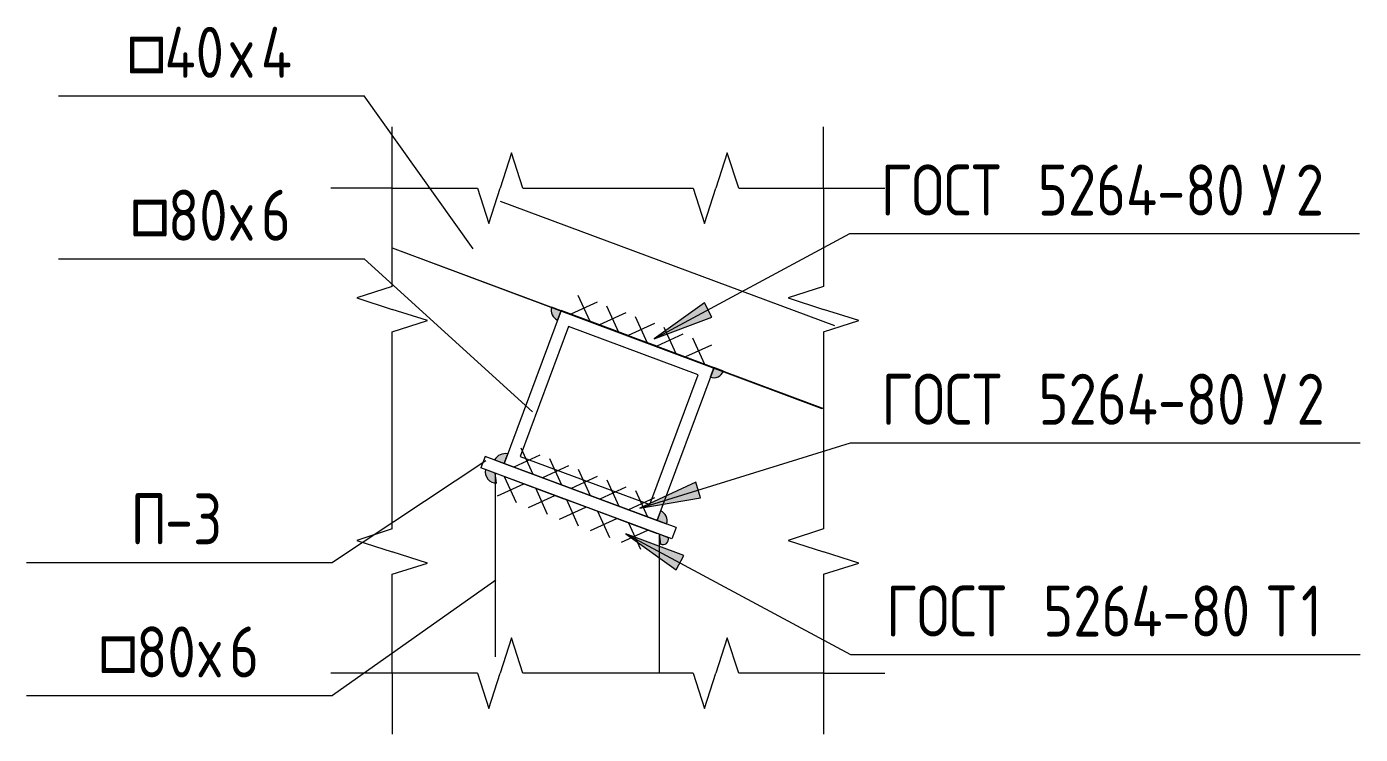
# Model space of a CAD drawing. Header units: millimetres. Extents: x 37710 to 88439, y -33428 to 33849.
# Drawn here: x 85458 to 86112, y 2312 to 2659 of the extents above; entities that cross this region are included whole.
import ezdxf

# ---------------------------------------------------------------- set-up
doc = ezdxf.new("R2010")
doc.units = ezdxf.units.MM
for name, color, linetype, lineweight in [('AA_Linii', 7, 'Continuous', 9), ('AA_Oformlenie', 7, 'Continuous', 9), ('AA_Vinoska', 7, 'Continuous', 9)]:
    doc.layers.add(name, color=color, linetype=linetype, lineweight=lineweight)
doc.styles.add('GOST Common_1', font='GOST_Common.ttf', dxfattribs={"width": 0.85, "height": 25})
doc.styles.add('GOST Common_2', font='GOST_Common.ttf', dxfattribs={"width": 0.85, "height": 25})

# ---------------------------------------------------------------- blocks, each defined once
blk = doc.blocks.new('011_Прямоугольник обрыва _ЭлУзла_ - 011_Прямоугольник обрыва _ЭлУзла_-3858294-Узел крепления стойки и балок навеса')
at = {"layer": 'AA_Oformlenie'}
for p, q in [((3098.34, 2532.02), (3098.34, 2580.22)), ((3098.34, 2580.22), (3140.24, 2580.22)), ((3162.51, 2580.22), (3246.04, 2580.22)), ((3268.3, 2580.22), (3309.94, 2580.22)), ((3309.94, 2580.22), (3309.94, 2532.02)), ((3098.34, 2413.1), (3098.34, 2509.76)), ((3309.94, 2509.76), (3309.94, 2413.1)), ((3098.34, 2342.38), (3098.34, 2390.84)), ((3309.94, 2390.84), (3309.94, 2342.38)), ((3140.24, 2342.38), (3098.34, 2342.38)), ((3246.04, 2342.38), (3162.51, 2342.38)), ((3309.94, 2342.38), (3268.3, 2342.38))]:
    blk.add_line(p, q, dxfattribs=at)
blk = doc.blocks.new('Последовательность узлов - Сплошная 2мм М5-2304530-Узел крепления стойки и балок навеса')
at = {"layer": 'AA_Oformlenie'}
for p, q in [((3189.48, 2527.76), (3195.35, 2514.89)), ((3200.03, 2513.14), (3181.3, 2520.14)), ((3198.85, 2524.25), (3185.98, 2518.39)), ((3212.89, 2519.01), (3200.02, 2513.14)), ((3203.52, 2522.51), (3209.39, 2509.64)), ((3214.07, 2507.89), (3195.34, 2514.89)), ((3226.94, 2513.76), (3214.07, 2507.89)), ((3217.57, 2517.26), (3223.43, 2504.39)), ((3231.61, 2512.01), (3237.48, 2499.14)), ((3228.12, 2502.64), (3209.38, 2509.64)), ((3240.98, 2508.51), (3228.11, 2502.64)), ((3245.66, 2506.76), (3251.52, 2493.9)), ((3242.16, 2497.39), (3223.43, 2504.39)), ((3256.21, 2492.15), (3237.47, 2499.15)), ((3255.02, 2503.26), (3242.16, 2497.4))]:
    blk.add_line(p, q, dxfattribs=at)
blk = doc.blocks.new('Последовательность узлов - Сплошная 2мм М5-V81-Узел крепления стойки и балок навеса')
at = {"layer": 'AA_Oformlenie'}
for p, q in [((3167.55, 2433.45), (3148.82, 2440.45)), ((3150, 2429.33), (3162.87, 2435.2)), ((3159.37, 2425.83), (3153.5, 2438.7)), ((3182.78, 2427.76), (3164.04, 2434.76)), ((3165.23, 2423.64), (3178.09, 2429.51)), ((3174.59, 2420.14), (3168.73, 2433.01)), ((3198, 2422.07), (3179.26, 2429.07)), ((3189.81, 2414.46), (3183.95, 2427.32)), ((3180.45, 2417.96), (3193.32, 2423.82)), ((3213.22, 2416.39), (3194.49, 2423.39)), ((3205.04, 2408.77), (3199.17, 2421.64)), ((3195.67, 2412.27), (3208.54, 2418.14)), ((3228.44, 2410.7), (3209.71, 2417.7)), ((3220.26, 2403.08), (3214.39, 2415.95)), ((3210.89, 2406.58), (3223.76, 2412.45))]:
    blk.add_line(p, q, dxfattribs=at)
blk = doc.blocks.new('Последовательность узлов - Сплошная 2мм М5-V82-Узел крепления стойки и балок навеса')
at = {"layer": 'AA_Oformlenie'}
for p, q in [((3161.46, 2452.82), (3167.35, 2439.96)), ((3170.83, 2449.33), (3157.97, 2443.45)), ((3175.51, 2447.59), (3181.4, 2434.73)), ((3172.03, 2438.21), (3153.29, 2445.19)), ((3186.08, 2432.98), (3167.34, 2439.96)), ((3184.89, 2444.1), (3172.03, 2438.22)), ((3189.57, 2442.36), (3195.45, 2429.5)), ((3200.13, 2427.75), (3181.39, 2434.73)), ((3198.94, 2438.87), (3186.08, 2432.99)), ((3212.99, 2433.64), (3200.13, 2427.76)), ((3203.62, 2437.13), (3209.5, 2424.27)), ((3214.19, 2422.52), (3195.44, 2429.5)), ((3227.04, 2428.41), (3214.18, 2422.53)), ((3217.67, 2431.9), (3223.55, 2419.04)), ((3228.24, 2417.29), (3209.49, 2424.27))]:
    blk.add_line(p, q, dxfattribs=at)
blk = doc.blocks.new('010_Текст с выноской - Текст 2 строки _стрелка_-3858299-Узел крепления стойки и балок навеса')
at = {"layer": 'AA_Vinoska'}
blk.add_line((3323.15, 2351.52), (3573.15, 2351.52), dxfattribs=at)
blk = doc.blocks.new('010_Текст с выноской - Текст 2 строки-3701134-Узел крепления стойки и балок навеса')
at = {"layer": 'AA_Vinoska'}
blk.add_line((2934.68, 2545.58), (3084.68, 2545.58), dxfattribs=at)

msp = doc.modelspace()

# ---------------------------------------------------------------- hatches: boundary and pattern name
at = {"layer": 'AA_Oformlenie'}
h = msp.add_hatch(color=250, dxfattribs=at)
h.paths.add_polyline_path([(85770.3431, 2405.388), (85771.1228, 2405.5835), (85771.6276, 2405.8247), (85772.158, 2406.2552), (85772.5729, 2406.7979), (85772.9341, 2407.8865), (85772.972, 2408.0946), (85772.9341, 2408.7767), (85768.2504, 2410.5269), (85769.0005, 2405.5835), (85769.6602, 2405.4061)])
h.paths.add_polyline_path([(85771.9543, 2415.5504), (85772.1959, 2416.818), (85772.1203, 2418.1062), (85771.7321, 2419.3368), (85771.0548, 2420.4352), (85770.1295, 2421.3346), (85769.0005, 2421.9485), (85767.2683, 2417.2945), (85771.7321, 2415.6331)])
h.paths.add_polyline_path([(85688.6016, 2435.5067), (85687.8515, 2440.4501), (85683.1678, 2442.2003), (85683.0413, 2440.7947), (85683.2765, 2439.4031), (85683.858, 2438.1171), (85684.7475, 2437.0214), (85685.8864, 2436.188), (85687.1999, 2435.6718), (85687.8515, 2435.595)])
h.paths.add_polyline_path([(85692.3201, 2445.1891), (85694.0641, 2449.875), (85692.3201, 2449.9686), (85691.0667, 2449.7537), (85689.6908, 2449.1253), (85688.5215, 2448.1659), (85687.6364, 2446.9392), (85688.5215, 2446.6085)])
h.paths.add_polyline_path([(85794.6637, 2487.2541), (85795.9519, 2487.3297), (85797.1825, 2487.7179), (85798.2808, 2488.3952), (85799.1802, 2489.3205), (85799.8261, 2490.4376), (85795.1402, 2492.1817), (85793.3961, 2487.4957)])
h.paths.add_polyline_path([(85718.4479, 2515.3903), (85720.1919, 2520.0762), (85715.5037, 2521.8142), (85715.3714, 2520.3074), (85715.6289, 2518.8169), (85716.2591, 2517.4418), (85717.2201, 2516.2737)])
at = {"layer": 'AA_Vinoska'}
for points in [[(85765.9522, 2506.2318), (85794.2308, 2516.9984), (85790.4807, 2523.9506)], [(85758.8273, 2423.3061), (85788.6512, 2428.4185), (85786.3117, 2435.9633)], [(85752.0472, 2410.7279), (85776.5999, 2393.0429), (85780.3406, 2400.0002)]]:
    msp.add_hatch(color=256, dxfattribs=at).paths.add_polyline_path(points)

# ---------------------------------------------------------------- linework, layer by layer
at = {"layer": 'AA_Linii', "lineweight": 20}
for p, q in [((85690.2746, 2573.7868), (85854.3339, 2512.8807)), ((85637.3757, 2550.8757), (85848.9715, 2472.1231)), ((85637.3757, 2550.8757), (85848.1413, 2472.1175)), ((85720.3268, 2520.1379), (85692.3201, 2445.1891)), ((85795.2383, 2492.1452), (85720.3268, 2520.1379)), ((85723.8134, 2512.3338), (85700.1224, 2448.6797)), ((85787.5194, 2488.6235), (85723.8134, 2512.3338)), ((85767.2683, 2417.2945), (85795.2383, 2492.1452)), ((85763.7449, 2425.0004), (85787.5194, 2488.6235)), ((85682.9345, 2448.6822), (85680.8417, 2443.0591)), ((85776.6539, 2413.8013), (85682.9345, 2448.6822)), ((85700.1224, 2448.6797), (85763.7449, 2425.0004)), ((85774.561, 2408.1782), (85680.8417, 2443.0591)), ((85687.8515, 2440.4501), (85687.8515, 2350.4152)), ((85692.3201, 2445.1891), (85767.2683, 2417.2945)), ((85776.6539, 2413.8013), (85774.561, 2408.1782)), ((85768.2504, 2410.5269), (85768.2504, 2342.3841))]:
    msp.add_line(p, q, dxfattribs=at)
at = {"layer": 'AA_Linii'}
for p, q in [((85720.1919, 2520.0762), (85715.5037, 2521.8142)), ((85718.4479, 2515.3903), (85720.1919, 2520.0762)), ((85795.1402, 2492.1817), (85793.3961, 2487.4957)), ((85799.8261, 2490.4376), (85795.1402, 2492.1817)), ((85687.6364, 2446.9392), (85692.3201, 2445.1891)), ((85692.3201, 2445.1891), (85694.0641, 2449.875)), ((85687.8515, 2440.4501), (85683.1678, 2442.2003)), ((85688.6016, 2435.5067), (85687.8515, 2440.4501)), ((85769.0124, 2421.9805), (85767.2683, 2417.2945)), ((85767.2683, 2417.2945), (85771.9543, 2415.5504)), ((85772.9341, 2408.7767), (85768.2504, 2410.5269)), ((85768.2504, 2410.5269), (85769.0005, 2405.5835))]:
    msp.add_line(p, q, dxfattribs=at)
for centre, radius, start, end in [((85721.2303, 2520.5522), 5.864, 167.5720828, 241.6740319), ((85795.0033, 2492.4808), 5.2378, 252.1309485, 337.0400815), ((85692.7946, 2444.1501), 5.864, 77.4969981, 151.5989472), ((85688.539, 2441.0082), 5.5019, 167.4869204, 270.651498), ((85766.9692, 2417.1576), 5.2378, 342.1309485, 67.0400815), ((85770.078, 2408.2756), 2.8997, 248.1867668, 9.9516516)]:
    msp.add_arc(centre, radius, start, end, dxfattribs=at)
at = {"layer": 'AA_Vinoska'}
for p, q in [((85677.0536, 2550.4463), (85623.7155, 2625.4515)), ((85637.3757, 2580.2185), (85637.3757, 2610.2185)), ((85848.9715, 2580.2185), (85848.9715, 2610.2185)), ((85695.9055, 2597.5486), (85690.2746, 2580.2185)), ((85701.5364, 2580.2185), (85695.9055, 2597.5486)), ((85801.7034, 2597.5486), (85796.0726, 2580.2185)), ((85807.3343, 2580.2185), (85801.7034, 2597.5486)), ((85637.3757, 2580.2185), (85607.3757, 2580.2185)), ((85679.2746, 2580.2185), (85684.7746, 2562.898)), ((85684.7746, 2562.898), (85690.2746, 2580.2185)), ((85785.0726, 2580.2185), (85790.5726, 2562.898)), ((85790.5726, 2562.898), (85796.0726, 2580.2185)), ((85848.9715, 2580.2185), (85878.9715, 2580.2185)), ((85765.9522, 2506.2318), (85861.8047, 2557.9369)), ((85706.1253, 2470.5724), (85623.7155, 2545.5776)), ((85637.3757, 2532.0217), (85620.0457, 2526.3908)), ((85848.9715, 2532.0217), (85831.6415, 2526.3908)), ((85620.0457, 2526.3908), (85637.3757, 2520.7599)), ((85831.6415, 2526.3908), (85848.9715, 2520.7599)), ((85654.6962, 2515.2599), (85637.3757, 2520.7599)), ((85790.4807, 2523.9506), (85765.9522, 2506.2318)), ((85794.2308, 2516.9984), (85790.4807, 2523.9506)), ((85866.292, 2515.2599), (85848.9715, 2520.7599)), ((85637.3757, 2509.7599), (85654.6962, 2515.2599)), ((85765.9522, 2506.2318), (85794.2308, 2516.9984)), ((85848.9715, 2509.7599), (85866.292, 2515.2599)), ((85758.8273, 2423.3061), (85862.1798, 2455.3527)), ((85683.2848, 2446.4276), (85608.1426, 2396.6766)), ((85786.3117, 2435.9633), (85758.8273, 2423.3061)), ((85788.6512, 2428.4185), (85786.3117, 2435.9633)), ((85758.8273, 2423.3061), (85788.6512, 2428.4185)), ((85637.3757, 2413.1044), (85620.0457, 2407.4736)), ((85620.0457, 2407.4736), (85637.3757, 2401.8427)), ((85752.0472, 2410.7279), (85776.5999, 2393.0429)), ((85780.3406, 2400.0002), (85752.0472, 2410.7279)), ((85752.0472, 2410.7279), (85862.1798, 2351.515)), ((85848.9715, 2413.1044), (85831.6415, 2407.4736)), ((85831.6415, 2407.4736), (85848.9715, 2401.8427)), ((85654.6962, 2396.3427), (85637.3757, 2401.8427)), ((85866.292, 2396.3427), (85848.9715, 2401.8427)), ((85637.3757, 2390.8427), (85654.6962, 2396.3427)), ((85776.5999, 2393.0429), (85780.3406, 2400.0002)), ((85848.9715, 2390.8427), (85866.292, 2396.3427)), ((85688.2848, 2387.9778), (85608.1426, 2331.4557)), ((85695.9055, 2359.7141), (85690.2746, 2342.3841)), ((85701.5364, 2342.3841), (85695.9055, 2359.7141)), ((85801.7034, 2359.7141), (85796.0726, 2342.3841)), ((85807.3343, 2342.3841), (85801.7034, 2359.7141)), ((85637.3757, 2342.3841), (85607.3757, 2342.3841)), ((85637.3757, 2342.3841), (85637.3757, 2312.3841)), ((85679.2746, 2342.3841), (85684.7746, 2325.0636)), ((85684.7746, 2325.0636), (85690.2746, 2342.3841)), ((85785.0726, 2342.3841), (85790.5726, 2325.0636)), ((85790.5726, 2325.0636), (85796.0726, 2342.3841)), ((85848.9715, 2342.3841), (85878.9715, 2342.3841)), ((85848.9715, 2342.3841), (85848.9715, 2312.3841))]:
    msp.add_line(p, q, dxfattribs=at)

# ---------------------------------------------------------------- block references
at = {"layer": 'AA_Oformlenie'}
for name in ['011_Прямоугольник обрыва _ЭлУзла_ - 011_Прямоугольник обрыва _ЭлУзла_-3858294-Узел крепления стойки и балок навеса', 'Последовательность узлов - Сплошная 2мм М5-2304530-Узел крепления стойки и балок навеса', 'Последовательность узлов - Сплошная 2мм М5-V82-Узел крепления стойки и балок навеса', 'Последовательность узлов - Сплошная 2мм М5-V81-Узел крепления стойки и балок навеса']:
    msp.add_blockref(name, (82539.0313, 0), dxfattribs=at)
at = {"layer": 'AA_Vinoska'}
for name, p in [('010_Текст с выноской - Текст 2 строки-3701134-Узел крепления стойки и балок навеса', (82539.0313, 79.8739)), ('010_Текст с выноской - Текст 2 строки _стрелка_-3858299-Узел крепления стойки и балок навеса', (82538.6562, 206.4219)), ('010_Текст с выноской - Текст 2 строки-3701134-Узел крепления стойки и балок навеса', (82539.0313, 0)), ('010_Текст с выноской - Текст 2 строки _стрелка_-3858299-Узел крепления стойки и балок навеса', (82539.0313, 103.8377)), ('010_Текст с выноской - Текст 2 строки-3701134-Узел крепления стойки и балок навеса', (82523.4584, -148.9011)), ('010_Текст с выноской - Текст 2 строки _стрелка_-3858299-Узел крепления стойки и балок навеса', (82539.0313, 0)), ('010_Текст с выноской - Текст 2 строки-3701134-Узел крепления стойки и балок навеса', (82523.4584, -214.1219))]:
    msp.add_blockref(name, p, dxfattribs=at)

# ---------------------------------------------------------------- texts
at = {"layer": 'AA_Vinoska', "char_height": 25, "attachment_point": 1}
for s, insert, width, style in [('40', (85525.7595, 2659.2746), 38.841759, 'GOST Common_1'), ('\\fGOST Common|b0|i0|c204|p34|;\\W.85;4', (85572.9876, 2659.2746), 20.443031, 'GOST Common_1'), ('\\fGOST Common|b0|i0|c130|p34|;\\W.85;□', (85506.6433, 2659.2746), 23.168769, 'GOST Common_2'), ('\\fGOST Common|b0|i0|c204|p34|;\\W.85;х', (85557.8071, 2659.2746), 18.398728, 'GOST Common_1'), ('ГОСТ', (85876.9875, 2591.7599), 77.683519, 'GOST Common_1'), (' 5264-80 ', (85941.0829, 2591.7599), 148.552694, 'GOST Common_1'), ('\\fGOST Common|b0|i0|c204|p34|;\\W.85;У', (86063.6511, 2591.7599), 20.443031, 'GOST Common_1'), ('\\fGOST Common|b0|i0|c204|p34|;\\W.85;2', (86080.5183, 2591.7599), 18.398728, 'GOST Common_1'), ('80', (85527.4595, 2579.4007), 36.797456, 'GOST Common_1'), ('\\fGOST Common|b0|i0|c204|p34|;\\W.85;6', (85573.0009, 2579.4007), 18.398728, 'GOST Common_1'), ('\\fGOST Common|b0|i0|c130|p34|;\\W.85;□', (85508.3433, 2579.4007), 23.168769, 'GOST Common_2'), ('\\fGOST Common|b0|i0|c204|p34|;\\W.85;х', (85557.8204, 2579.4007), 18.398728, 'GOST Common_1'), ('ГОСТ', (85877.3626, 2489.1758), 77.683519, 'GOST Common_1'), (' 5264-80 ', (85941.4579, 2489.1758), 148.552694, 'GOST Common_1'), ('\\fGOST Common|b0|i0|c204|p34|;\\W.85;У', (86064.0262, 2489.1758), 20.443031, 'GOST Common_1'), ('\\fGOST Common|b0|i0|c204|p34|;\\W.85;2', (86080.8933, 2489.1758), 18.398728, 'GOST Common_1'), ('\\fGOST Common|b0|i0|c204|p34|;\\W.85;П', (85509.0904, 2430.4996), 20.443031, 'GOST Common_1'), ('-3', (85525.9576, 2430.4996), 36.797456, 'GOST Common_1'), ('ГОСТ', (85879.6151, 2385.3381), 77.683519, 'GOST Common_1'), (' 5264-80 ', (85943.7104, 2385.3381), 148.552694, 'GOST Common_1'), ('\\fGOST Common|b0|i0|c204|p34|;\\W.85;Т', (86066.2787, 2385.3381), 20.443031, 'GOST Common_1'), ('\\fGOST Common|b0|i0|c204|p34|;\\W.85;1', (86083.1458, 2385.3381), 12.947253, 'GOST Common_1'), ('80', (85511.8866, 2365.2787), 36.797456, 'GOST Common_1'), ('\\fGOST Common|b0|i0|c204|p34|;\\W.85;6', (85557.428, 2365.2787), 18.398728, 'GOST Common_1'), ('\\fGOST Common|b0|i0|c130|p34|;\\W.85;□', (85492.7704, 2365.2787), 23.168769, 'GOST Common_2'), ('\\fGOST Common|b0|i0|c204|p34|;\\W.85;х', (85542.2475, 2365.2787), 18.398728, 'GOST Common_1')]:
    msp.add_mtext(s, dxfattribs=dict(at, insert=insert, width=width, style=style))

doc.saveas('drawing.dxf')
